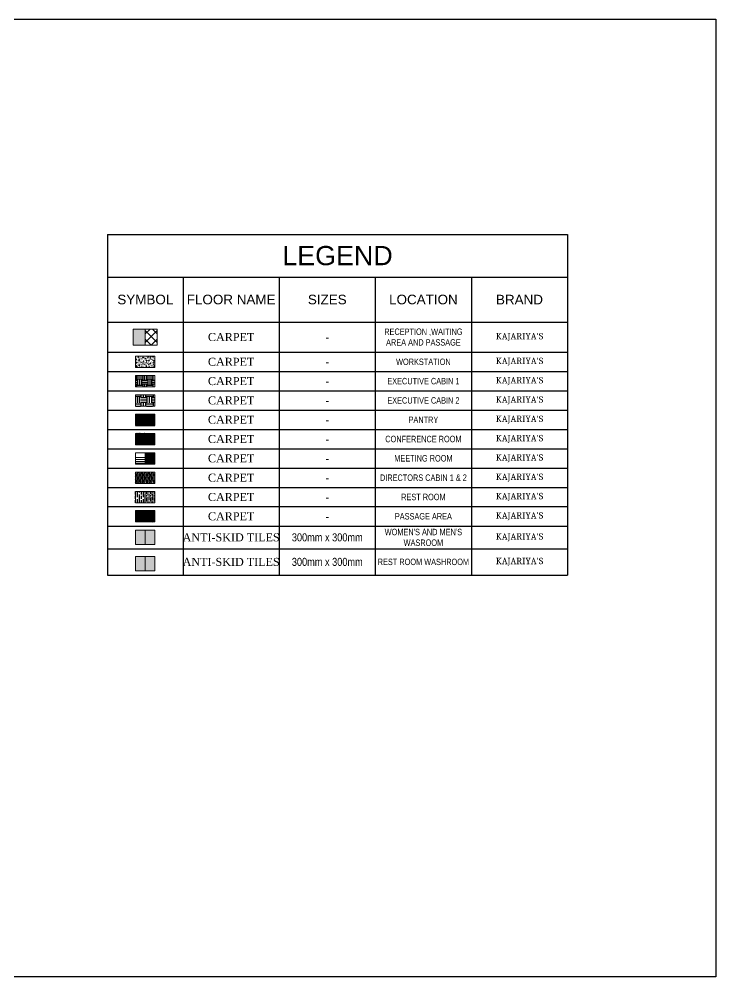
# Model space of a CAD drawing. Header units: millimetres. Extents: x 86441 to 190201, y 16532 to 98188.
# Drawn here: x 176743 to 190201, y 79545 to 98048 of the extents above; entities that cross this region are included whole.
import ezdxf

# ---------------------------------------------------------------- set-up
doc = ezdxf.new("R2010")
doc.units = ezdxf.units.MM
doc.header["$LTSCALE"] = 0.1
doc.styles.get("Standard").update_dxf_attribs({"font": 'arial.ttf'})
pattern_1 = [(0, (118606.585, 82747.996), (0, 24.754184), [])]

# ---------------------------------------------------------------- blocks, each defined once
blk = doc.blocks.new('*T169')
at = {"color": 0, "linetype": 'ByBlock', "lineweight": -2, "transparency": 16777216}
for p, q in [((0, 0), (8887, 0)), ((0, 0), (0, -6582)), ((8887, 0), (8887, -6582)), ((0, -827), (8887, -827)), ((1461, -827), (1461, -6582)), ((3318, -827), (3318, -6582)), ((5174, -827), (5174, -6582)), ((7031, -827), (7031, -6582)), ((0, -1694), (8887, -1694)), ((0, -2276), (8887, -2276)), ((0, -2649), (8887, -2649)), ((0, -3022), (8887, -3022)), ((0, -3396), (8887, -3396)), ((0, -3769), (8887, -3769)), ((0, -4142), (8887, -4142)), ((0, -4515), (8887, -4515)), ((0, -4888), (8887, -4888)), ((0, -5261), (8887, -5261)), ((0, -5635), (8887, -5635)), ((0, -6076), (8887, -6076)), ((0, -6582), (8887, -6582))]:
    blk.add_line(p, q, dxfattribs=at)
at = {"color": 0, "transparency": 16777216, "attachment_point": 5}
for s, insert, char_height, width in [('LEGEND', (4444, -413), 371.3, 8885.59), ('SYMBOL', (731, -1260), 185.7, 1459.34), ('FLOOR NAME', (2389, -1260), 185.7, 1854.71), ('SIZES', (4246, -1260), 185.7, 1854.71), ('LOCATION', (6103, -1260), 185.7, 1854.71), ('BRAND', (7959, -1260), 185.7, 1854.71), ('{\\fArial Narrow|b0|i0|c0|p34;RECEPTION ,WAITING AREA AND PASSAGE}', (6103, -1985), 123.77, 1854.71), ('{\\fBook Antiqua|b0|i0|c0|p18;CARPET}', (2389, -1985), 154.71, 1854.71), ('{\\fBahnschrift Light Condensed|b0|i0|c0|p34;-}', (4246, -1985), 185.66, 1854.71), ("{\\fCambria Math|b0|i0|c0|p18;KAJARIYA'S}", (7959, -1985), 123.77, 1854.71), ('{\\fBook Antiqua|b0|i0|c0|p18;CARPET}', (2389, -2463), 154.71, 1854.71), ('{\\fArial Narrow|b0|i0|c0|p34;WORKSTATION}', (6103, -2463), 123.77, 1854.71), ("{\\fCambria Math|b0|i0|c0|p18;KAJARIYA'S}", (7959, -2463), 123.77, 1854.71), ('{\\fBahnschrift Light Condensed|b0|i0|c0|p34;-}', (4246, -2463), 185.66, 1854.71), ('{\\fBook Antiqua|b0|i0|c0|p18;CARPET}', (2389, -2836), 154.71, 1854.71), ('{\\fArial Narrow|b0|i0|c0|p34;EXECUTIVE CABIN 1}', (6103, -2836), 123.77, 1854.71), ("{\\fCambria Math|b0|i0|c0|p18;KAJARIYA'S}", (7959, -2836), 123.77, 1854.71), ('{\\fBahnschrift Light Condensed|b0|i0|c0|p34;-}', (4246, -2836), 185.66, 1854.71), ('{\\fBook Antiqua|b0|i0|c0|p18;CARPET}', (2389, -3209), 154.71, 1854.71), ('{\\fArial Narrow|b0|i0|c0|p34;EXECUTIVE CABIN 2}', (6103, -3209), 123.77, 1854.71), ("{\\fCambria Math|b0|i0|c0|p18;KAJARIYA'S}", (7959, -3209), 123.77, 1854.71), ('{\\fBahnschrift Light Condensed|b0|i0|c0|p34;-}', (4246, -3209), 185.66, 1854.71), ('{\\fBook Antiqua|b0|i0|c0|p18;CARPET}', (2389, -3582), 154.71, 1854.71), ("{\\fCambria Math|b0|i0|c0|p18;KAJARIYA'S}", (7959, -3582), 123.77, 1854.71), ('{\\fBahnschrift Light Condensed|b0|i0|c0|p34;-}', (4246, -3582), 185.66, 1854.71), ('{\\fArial Narrow|b0|i0|c0|p34;PANTRY}', (6103, -3582), 123.77, 1854.71), ('{\\fBook Antiqua|b0|i0|c0|p18;CARPET}', (2389, -3955), 154.71, 1854.71), ("{\\fCambria Math|b0|i0|c0|p18;KAJARIYA'S}", (7959, -3955), 123.77, 1854.71), ('{\\fBahnschrift Light Condensed|b0|i0|c0|p34;-}', (4246, -3955), 185.66, 1854.71), ('{\\fArial Narrow|b0|i0|c0|p34;CONFERENCE ROOM}', (6103, -3955), 123.77, 1854.71), ('{\\fBook Antiqua|b0|i0|c0|p18;CARPET}', (2389, -4328), 154.71, 1854.71), ("{\\fCambria Math|b0|i0|c0|p18;KAJARIYA'S}", (7959, -4328), 123.77, 1854.71), ('{\\fBahnschrift Light Condensed|b0|i0|c0|p34;-}', (4246, -4328), 185.66, 1854.71), ('{\\fArial Narrow|b0|i0|c0|p34;MEETING ROOM}', (6103, -4328), 123.77, 1854.71), ('{\\fBook Antiqua|b0|i0|c0|p18;CARPET}', (2389, -4702), 154.71, 1854.71), ("{\\fCambria Math|b0|i0|c0|p18;KAJARIYA'S}", (7959, -4702), 123.77, 1854.71), ('{\\fBahnschrift Light Condensed|b0|i0|c0|p34;-}', (4246, -4702), 185.66, 1854.71), ('{\\fArial Narrow|b0|i0|c0|p34;DIRECTORS CABIN 1 & 2}', (6103, -4702), 123.77, 1854.71), ('{\\fBook Antiqua|b0|i0|c0|p18;CARPET}', (2389, -5075), 154.71, 1854.71), ("{\\fCambria Math|b0|i0|c0|p18;KAJARIYA'S}", (7959, -5075), 123.77, 1854.71), ('{\\fBahnschrift Light Condensed|b0|i0|c0|p34;-}', (4246, -5075), 185.66, 1854.71), ('{\\fArial Narrow|b0|i0|c0|p34;REST ROOM}', (6103, -5075), 123.77, 1854.71), ('{\\fBook Antiqua|b0|i0|c0|p18;CARPET}', (2389, -5448), 154.71, 1854.71), ('{\\fBahnschrift Light Condensed|b0|i0|c0|p34;-}', (4246, -5448), 185.66, 1854.71), ('{\\fArial Narrow|b0|i0|c0|p34;PASSAGE AREA}', (6103, -5448), 123.77, 1854.71), ("{\\fCambria Math|b0|i0|c0|p18;KAJARIYA'S}", (7959, -5448), 123.77, 1854.71), ("{\\fArial Narrow|b0|i0|c0|p34;WOMEN'S AND MEN'S WASROOM}", (6103, -5855), 123.77, 1854.71), ('{\\fBook Antiqua|b0|i0|c0|p18;ANTI-SKID TILES}', (2389, -5855), 154.71, 1854.71), ('{\\fBahnschrift Light Condensed|b0|i0|c0|p34;300mm x 300mm}', (4246, -5855), 154.71, 1854.71), ("{\\fCambria Math|b0|i0|c0|p18;KAJARIYA'S}", (7959, -5855), 123.77, 1854.71), ('{\\fBook Antiqua|b0|i0|c0|p18;ANTI-SKID TILES}', (2389, -6329), 154.71, 1854.71), ('{\\fBahnschrift Light Condensed|b0|i0|c0|p34;300mm x 300mm}', (4246, -6329), 154.71, 1854.71), ('{\\fArial Narrow|b0|i0|c0|p34;REST ROOM WASHROOM}', (6103, -6329), 123.77, 1854.71), ("{\\fCambria Math|b0|i0|c0|p18;KAJARIYA'S}", (7959, -6329), 123.77, 1854.71)]:
    blk.add_mtext(s, dxfattribs=dict(at, insert=insert, char_height=char_height, width=width))

msp = doc.modelspace()

# ---------------------------------------------------------------- hatches: boundary and pattern name
at = {"true_color": 0xc7c8ca, "transparency": 33554687}
h = msp.add_hatch(color=9, dxfattribs=at)
h.dxf.hatch_style = 1
h.paths.add_polyline_path([(179180, 92061), (178948, 92061), (178948, 91750), (179180, 91750)])
h = msp.add_hatch(dxfattribs=at)
h.set_pattern_fill('ANSI37', color=9, scale=37.131276)
h.set_pattern_definition([(45, (118606.58, 82748), (-83.3621, 83.3621), []), (135, (118606.58, 82748), (-83.3621, -83.3621), [])])
h.paths.add_polyline_path([(179411, 92061), (179180, 92061), (179180, 91750), (179411, 91750)])
at = {"true_color": 0xa19859, "transparency": 33554687}
h = msp.add_hatch(dxfattribs=at)
h.set_pattern_fill('AR-CONC', color=55, scale=0.309427, angle=45)
h.set_pattern_definition([(95, (95187.845, 71971.796), (43.34911, 36.374225), [5.89459, -64.84049]), (40, (95187.845, 71971.796), (-49.514078, 34.091687), [4.715672, -51.872573]), (145.451445, (95191.457, 71974.83), (-6.164967, 70.46591), [5.00963, -55.105983]), (91.1842, (95176.73, 71982.91), (68.510373, 50.112807), [8.841885, -97.260736]), (141.63556, (95182.44, 71987.09), (-2.19279, 106.07996), [7.51445, -82.65905]), (36.18415, (95176.73, 71982.91), (-2.19279, 106.07996), [7.0735, -77.808506]), (66, (95185.066, 71985.69), (55.548382, 10.797512), [5.89459, -64.84049]), (11, (95185.066, 71985.69), (-26.777816, 53.822154), [4.715672, -51.872392]), (116.451445, (95189.695, 71986.59), (28.770566, 64.619665), [5.00963, -55.10589]), (82.5, (95187.845, 71971.796), (-17.8247047, 19.176266), [0, -51.243636, 0, -52.658338, 0, -52.068879]), (52.5, (95187.845, 71971.796), (-7.299306, 36.5393415), [0, -30.023112, 0, -50.064718, 0, -19.84512]), (12.5, (95175.451, 71959.403), (30.9204087, 28.4135316), [0, -19.648633, 0, -61.303736, 0, -81.345342]), (2.5, (95169.894, 71953.846), (26.84712, 37.973658), [0, -25.543223, 0, -40.711969, 0, -57.766982])])
h.paths.add_polyline_path([(179366, 91318), (179366, 91537), (178993, 91537), (178993, 91318)])
at = {"true_color": 0xa9420f, "transparency": 33554687}
h = msp.add_hatch(dxfattribs=at)
h.set_pattern_fill('EARTH', color=34, scale=15.471365)
h.set_pattern_definition([(0, (118606.58, 82748), (98.24317, 98.24317), [98.24317, -98.24317]), (0, (118606.58, 82784.84), (98.24317, 98.24317), [98.24317, -98.24317]), (0, (118606.58, 82821.68), (98.24317, 98.24317), [98.24317, -98.24317]), (90, (118618.87, 82833.96), (-98.24317, 98.24317), [98.24317, -98.24317]), (90, (118655.71, 82833.96), (-98.24317, 98.24317), [98.24317, -98.24317]), (90, (118692.55, 82833.96), (-98.24317, 98.24317), [98.24317, -98.24317])])
h.paths.add_polyline_path([(179366, 91164), (178993, 91164), (178993, 90945), (179366, 90945)])
at = {"true_color": 0x4e554b, "transparency": 33554687}
h = msp.add_hatch(dxfattribs=at)
h.set_pattern_fill('EARTH', color=251, scale=18.565638)
h.set_pattern_definition([(0, (118606.58, 82748), (117.8918, 117.8918), [117.8918, -117.8918]), (0, (118606.58, 82792.2), (117.8918, 117.8918), [117.8918, -117.8918]), (0, (118606.58, 82836.41), (117.8918, 117.8918), [117.8918, -117.8918]), (90, (118621.32, 82851.15), (-117.8918, 117.8918), [117.8918, -117.8918]), (90, (118665.53, 82851.15), (-117.8918, 117.8918), [117.8918, -117.8918]), (90, (118709.74, 82851.15), (-117.8918, 117.8918), [117.8918, -117.8918])])
h.paths.add_polyline_path([(179366, 90791), (178993, 90791), (178993, 90572), (179366, 90572)])
at = {"true_color": 0xc7c8ca, "transparency": 33554687}
h = msp.add_hatch(dxfattribs=at)
h.set_pattern_fill('_USER', color=9, scale=24.754184, pattern_type=0)
h.set_pattern_definition(pattern_1)
h.paths.add_polyline_path([(179180, 90418), (178993, 90418), (178993, 90199), (179180, 90199)])
at = {"true_color": 0x000000, "transparency": 33554687}
h = msp.add_hatch(dxfattribs=at)
h.set_pattern_fill('_USER', color=18, scale=24.754184, pattern_type=0)
h.set_pattern_definition(pattern_1)
h.paths.add_polyline_path([(179366, 90418), (179180, 90418), (179180, 90199), (179366, 90199)])
at = {"true_color": 0x65502f, "transparency": 33554687}
h = msp.add_hatch(dxfattribs=at)
h.set_pattern_fill('ANSI38', color=59, scale=3)
h.set_pattern_definition([(45, (64319.126, 59517.099), (-6.7351921, 6.7351921), []), (135, (64319.126, 59517.099), (-20.2055763, 6.7351921), [23.8125, -14.2875])])
h.paths.add_polyline_path([(179180, 90045), (178993, 90045), (178993, 89826), (179180, 89826)])
at = {"true_color": 0x242b7a, "transparency": 33554687}
h = msp.add_hatch(dxfattribs=at)
h.set_pattern_fill('_USER', color=177, scale=15, pattern_type=0)
h.set_pattern_definition([(0, (64319.126, 59517.099), (0, 15), [])])
h.paths.add_polyline_path([(179366, 90045), (179180, 90045), (179180, 89826), (179366, 89826)])
at = {"true_color": 0x66682c, "transparency": 33554687}
h = msp.add_hatch(dxfattribs=at)
h.set_pattern_fill('ANSI34', color=77, scale=12.377092, angle=136)
h.set_pattern_definition([(181, (118606.58, 82748), (4.115, -235.7477), []), (181, (118566.6, 82786.6), (4.115, -235.7477), []), (181, (118526.63, 82825.2), (4.115, -235.7477), []), (181, (118486.65, 82863.81), (4.115, -235.7477), [])])
h.paths.add_polyline_path([(179180, 89671), (178993, 89671), (178993, 89452), (179180, 89452)])
at = {"true_color": 0x000000, "transparency": 33554687}
h = msp.add_hatch(color=18, dxfattribs=at)
h.dxf.hatch_style = 1
h.paths.add_polyline_path([(179366, 89671), (179180, 89671), (179180, 89452), (179366, 89452)])
at = {"true_color": 0x004a5e, "transparency": 33554572}
h = msp.add_hatch(dxfattribs=at)
h.set_pattern_fill('NET3', color=138, scale=18.565638)
h.set_pattern_definition([(0, (95187.845, 71971.796), (0, 58.9459), []), (60, (95187.845, 71971.796), (-51.048647, 29.47295), []), (120, (95187.845, 71971.796), (-51.048647, -29.47295), [])])
h.paths.add_polyline_path([(179366, 89298), (178993, 89298), (178993, 89079), (179366, 89079)])
at = {"true_color": 0xffffff, "transparency": 33554610}
h = msp.add_hatch(dxfattribs=at)
h.set_pattern_fill('GOST_WOOD', scale=18.565638)
h.set_pattern_definition([(90, (95187.84, 71971.8), (111.39383, -7e-15), [185.65638, -37.13128]), (90, (95224.98, 71934.67), (111.39383, -7e-15), [111.39383, -27.84846, 55.69691, -27.84846]), (90, (95262.11, 71878.97), (111.39383, -7e-15), [185.65638, -37.13128])])
h.paths.add_polyline_path([(179180, 88925), (178993, 88925), (178993, 88706), (179180, 88706)])
at = {"lineweight": 0, "true_color": 0x636466, "transparency": 33554687}
h = msp.add_hatch(dxfattribs=at)
h.set_pattern_fill('GOST_WOOD', color=251, scale=12.377092)
h.set_pattern_definition([(90, (95187.845, 71971.8), (74.26255, -5e-15), [123.77092, -24.75418]), (90, (95212.6, 71947.04), (74.26255, -5e-15), [74.26255, -18.56564, 37.131276, -18.56564]), (90, (95237.35, 71909.91), (74.26255, -5e-15), [123.77092, -24.75418])])
h.paths.add_polyline_path([(179366, 88925), (179180, 88925), (179180, 88706), (179366, 88706)])
at = {"true_color": 0x939598, "transparency": 33554687}
h = msp.add_hatch(dxfattribs=at)
h.set_pattern_fill('ANSI32', color=252, scale=0.618855)
h.set_pattern_definition([(45, (118606.585, 82747.996), (-4.1681046, 4.1681046), []), (45, (118609.3636, 82747.996), (-4.1681046, 4.1681046), [])])
h.paths.add_polyline_path([(179366, 88552), (178993, 88552), (178993, 88333), (179366, 88333)])
at = {"transparency": 33554687}
h = msp.add_hatch(color=7, dxfattribs=at)
h.dxf.hatch_style = 1
h.paths.add_polyline_path([(179180, 88173), (178993, 88173), (178993, 87897), (179180, 87897)])
at = {"true_color": 0xffffff, "transparency": 33554623}
h = msp.add_hatch(color=7, dxfattribs=at)
h.dxf.hatch_style = 1
h.paths.add_polyline_path([(179366, 88173), (179180, 88173), (179180, 87897), (179366, 87897)])
at = {"lineweight": 0, "true_color": 0x939598, "transparency": 33554658}
h = msp.add_hatch(color=252, dxfattribs=at)
h.dxf.hatch_style = 1
h.paths.add_polyline_path([(179180, 87667), (178993, 87667), (178993, 87391), (179180, 87391)])
at = {"true_color": 0x000000, "transparency": 33554687}
h = msp.add_hatch(color=18, dxfattribs=at)
h.dxf.hatch_style = 1
h.paths.add_polyline_path([(179366, 87667), (179180, 87667), (179180, 87391), (179366, 87391)])

# ---------------------------------------------------------------- linework, layer by layer
at = {"lineweight": 0, "transparency": 33554687}
for p, q in [((179180, 92061), (179180, 91750)), ((179180, 90418), (179180, 90199)), ((179180, 90045), (179180, 89826)), ((179180, 89671), (179180, 89452)), ((179180, 88925), (179180, 88706)), ((179180, 88173), (179180, 87897)), ((179180, 87667), (179180, 87391))]:
    msp.add_line(p, q, dxfattribs=at)
at = {"transparency": 33554687}
msp.add_lwpolyline([(150761, 98048), (190201, 98048), (190201, 79545), (150761, 79545)], close=True, dxfattribs=at)
at = {"lineweight": 5, "transparency": 33554687}
for points in [[(178948, 92061), (179411, 92061), (179411, 91750), (178948, 91750)], [(178993, 91537), (179366, 91537), (179366, 91318), (178993, 91318)], [(178993, 91164), (179366, 91164), (179366, 90945), (178993, 90945)], [(178993, 90791), (179366, 90791), (179366, 90572), (178993, 90572)], [(178993, 90418), (179366, 90418), (179366, 90199), (178993, 90199)], [(178993, 90045), (179366, 90045), (179366, 89826), (178993, 89826)], [(178993, 89671), (179366, 89671), (179366, 89452), (178993, 89452)], [(178993, 89298), (179366, 89298), (179366, 89079), (178993, 89079)], [(178993, 88925), (179366, 88925), (179366, 88706), (178993, 88706)], [(178993, 88552), (179366, 88552), (179366, 88333), (178993, 88333)], [(178993, 88173), (179366, 88173), (179366, 87897), (178993, 87897)], [(178993, 87667), (179366, 87667), (179366, 87391), (178993, 87391)]]:
    msp.add_lwpolyline(points, close=True, dxfattribs=at)

# ---------------------------------------------------------------- block references
msp.add_blockref('*T169', (178449, 93890))

doc.saveas('drawing.dxf')
